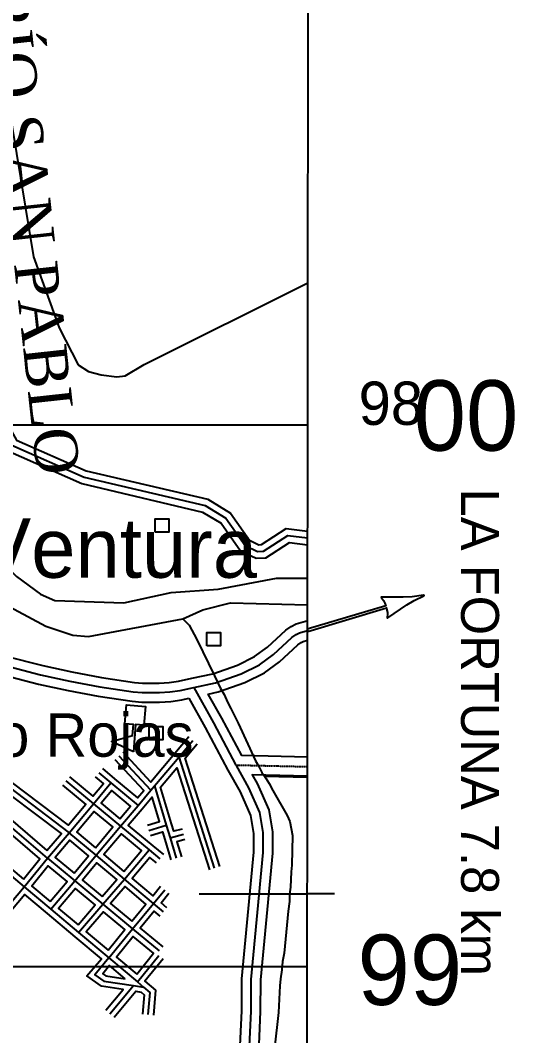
# Model space of a CAD drawing. Extents: x 638173 to 667318, y 9795622 to 9816401.
# Drawn here: x 666077 to 666989, y 9798872 to 9800747 of the extents above; entities that cross this region are included whole.
import ezdxf

# ---------------------------------------------------------------- set-up
doc = ezdxf.new("R2010")
doc.units = 0
doc.header["$MEASUREMENT"] = 0
doc.linetypes.add('DASHED', pattern=[0.75, 0.5, -0.25])
for name, color, linetype in [('ARROZALMANGLAR', 7, 'CONTINUOUS'), ('CAMINO1', 7, 'CONTINUOUS'), ('CAMINO2', 7, 'CONTINUOUS'), ('CAMINO5', 7, 'CONTINUOUS'), ('CAUCECANALIZADO', 7, 'CONTINUOUS'), ('CUADRICULAUTM', 7, 'CONTINUOUS'), ('EDIFICACION', 7, 'CONTINUOUS'), ('INFORMACIONMARGI', 7, 'CONTINUOUS'), ('NOMBRESPOBLADOS', 7, 'CONTINUOUS'), ('NOMBRESPROPIOS', 7, 'CONTINUOUS'), ('PARALELACAMINO', 7, 'CONTINUOUS'), ('PROYECCION', 7, 'CONTINUOUS'), ('RIODOBLE', 7, 'CONTINUOUS'), ('TEXTOAZUL', 7, 'CONTINUOUS'), ('VALORCUADRICULAR', 7, 'CONTINUOUS')]:
    doc.layers.add(name, color=color, linetype=linetype)
doc.styles.add('escuelas', font='SWZCONLN.TTF')
doc.styles.add('poblados', font='SWZCONDN.TTF')
doc.styles.add('rios', font='TIMESI_0.TTF')

# ---------------------------------------------------------------- blocks, each defined once
blk = doc.blocks.new('DESVIA')
at = {"layer": 'INFORMACIONMARGI', "color": 7, "linetype": 'Continuous'}
blk.add_lwpolyline([(202.16, 3.49), (185.9, 7.39), (147.68, 19.11), (146.85, 19.12), (146.96, 18.1), (149.36, 11.75), (149.85, 9.42), (150.15, 6.9), (150.53, 1.31), (-0.62, 1.3), (-0.61, -2.71), (150.58, -2.7), (150.4, -6.92), (149.98, -11.09), (149.1, -14.21), (146.85, -20.1), (146.86, -20.87), (147.8, -20.89), (188.55, -8.04), (203.45, -4.27), (223.03, -0.96), (223.77, -0.5), (223.03, 0.07), (202.16, 3.49)], close=True, dxfattribs=at)
blk = doc.blocks.new('CASA')
at = {"layer": 'EDIFICACION', "color": 4, "linetype": 'Continuous'}
blk.add_lwpolyline([(-12.57, -13.81), (-12.57, 11.18), (12.43, 11.18), (12.43, -13.82), (-12.57, -13.81)], close=True, dxfattribs=at)
blk = doc.blocks.new('ESCUEL')
at = {"layer": 'EDIFICACION', "color": 6, "linetype": 'Continuous'}
blk.add_lwpolyline([(-0.55, 67.48), (41.45, 51.74), (3.45, 37.48), (3.45, 17.27), (18.98, 17.27), (18.98, -17.74), (-16.02, -17.73), (-16.02, 17.27), (-0.55, 17.27), (-0.55, 67.48)], close=True, dxfattribs=at)

msp = doc.modelspace()

# ---------------------------------------------------------------- linework, layer by layer
at = {"layer": 'ARROZALMANGLAR', "color": 3, "linetype": 'Continuous'}
msp.add_lwpolyline([(665739.74, 9801721.42), (665681.68, 9801672.34), (665665.52, 9801648.99), (665651.75, 9801622.06), (665638.58, 9801589.14), (665624.82, 9801553.22), (665625.72, 9801505.03), (665726.28, 9801351.8), (665778.95, 9801232.09), (665869.93, 9801150.69), (665927.39, 9801098.01), (665982.78, 9801002.11), (666012.29, 9800890.29), (666046.46, 9800643.36), (666100.97, 9800310.18), (666148.42, 9800179.49), (666183.43, 9800111.04), (666202.87, 9800098.59), (666226.21, 9800092.37), (666254.99, 9800088.48), (666270.55, 9800090.81), (666305.53, 9800111.25), (666607.53, 9800262.25)], dxfattribs=at)
at = {"layer": 'CAMINO1', "color": 1, "linetype": 'Continuous'}
for points in [[(666396.97, 9799514.92), (666437.18, 9799523.69), (666484.51, 9799540.45), (666518.31, 9799557.02), (666544.45, 9799575.94), (666578.17, 9799607.18), (666586.16, 9799612.9), (666592.51, 9799616.24), (666607.01, 9799620.4)], [(666036.45, 9799558.53), (666114.34, 9799538.42), (666168.57, 9799526.57), (666223.73, 9799516.34), (666285.44, 9799507.14), (666301.85, 9799505.71), (666333.6, 9799505.75), (666353.14, 9799506.83), (666371.77, 9799509.43), (666396.97, 9799514.92)], [(666396.97, 9799514.92), (666433.7, 9799449.75), (666474.81, 9799371.95), (666475.45, 9799370.73), (666498.24, 9799329.94), (666518.47, 9799284.06), (666524.74, 9799247.12), (666524.65, 9799210.19), (666502.51, 9798975.94), (666502.38, 9798917.36), (666498.36, 9798826.96)]]:
    msp.add_lwpolyline(points, dxfattribs=at)
at = {"layer": 'CAMINO2', "color": 2, "linetype": 'DASHED'}
msp.add_line((666474.81, 9799371.95), (666606.8, 9799368.95), dxfattribs=at)
at = {"layer": 'CAMINO5', "color": 7, "linetype": 'Continuous'}
for p, q in [((666369.97, 9799387.03), (666395.54, 9799417.43)), ((666318, 9799325.25), (666259.56, 9799388.57)), ((666324.8, 9799333.34), (666369.97, 9799387.03)), ((666435.57, 9799181.39), (666369.97, 9799387.03)), ((666221.96, 9799357.61), (666244.24, 9799339)), ((666160.98, 9799342.45), (666211.9, 9799300.3)), ((666211.9, 9799300.3), (666244.24, 9799339)), ((666244.24, 9799339), (666294.35, 9799297.14)), ((666056.56, 9799330.82), (666167.34, 9799246.97)), ((666294.35, 9799297.14), (666318, 9799325.25)), ((666318, 9799325.25), (666324.8, 9799333.34)), ((666324.8, 9799333.34), (666346.38, 9799260.76)), ((666127.14, 9799199.65), (666021.64, 9799289.75)), ((666167.34, 9799246.97), (666211.9, 9799300.3)), ((666211.9, 9799300.3), (666262.08, 9799258.77)), ((666262.08, 9799258.77), (666294.35, 9799297.14)), ((666127.14, 9799199.65), (666167.34, 9799246.97)), ((666217, 9799205.19), (666167.34, 9799246.97)), ((666217, 9799205.19), (666262.08, 9799258.77)), ((666262.08, 9799258.77), (666314.89, 9799215.05)), ((666314.27, 9799251.23), (666346.38, 9799260.76)), ((666346.38, 9799260.76), (666353.36, 9799237.28)), ((665976.96, 9799237.18), (666083.9, 9799147.13)), ((666353.36, 9799237.28), (666378.02, 9799243.93)), ((666353.36, 9799237.28), (666364.53, 9799199.7)), ((666269.04, 9799161.4), (666314.89, 9799215.05)), ((666314.89, 9799215.05), (666334.55, 9799198.78)), ((666083.9, 9799147.13), (666127.14, 9799199.65)), ((666127.14, 9799199.65), (666177.32, 9799158.02)), ((666177.32, 9799158.02), (666217, 9799205.19)), ((666269.04, 9799161.4), (666217, 9799205.19)), ((666133.27, 9799105.65), (666177.32, 9799158.02)), ((666177.32, 9799158.02), (666229.29, 9799114.9)), ((666229.29, 9799114.9), (666269.04, 9799161.4)), ((666322.59, 9799116.34), (666269.04, 9799161.4)), ((666041.99, 9799096.97), (666083.9, 9799147.13)), ((666083.9, 9799147.13), (666133.27, 9799105.65)), ((666322.59, 9799116.34), (666343.53, 9799141.69)), ((666184.57, 9799062.54), (666229.29, 9799114.9)), ((666229.29, 9799114.9), (666283.95, 9799069.56)), ((666283.95, 9799069.56), (666322.59, 9799116.34)), ((666341.17, 9799100.7), (666322.59, 9799116.34)), ((666133.27, 9799105.65), (666184.57, 9799062.54)), ((666184.57, 9799062.54), (666240.49, 9799015.55)), ((666240.49, 9799015.55), (666283.95, 9799069.56)), ((666283.95, 9799069.56), (666333.34, 9799028.59)), ((666293.07, 9798971.36), (666332.58, 9799020.22)), ((666240.49, 9799015.55), (666293.07, 9798971.36)), ((666242.22, 9798912.71), (666285.76, 9798964.74)), ((666285.76, 9798964.74), (666304.28, 9798961.95)), ((666293.07, 9798971.36), (666304.28, 9798961.95))]:
    msp.add_line(p, q, dxfattribs=at)
for points in [[(665831.63, 9801106.23), (665858.3, 9801093.77), (665888.35, 9801060.25), (665941.5, 9800960.83), (665954.11, 9800914.97), (665972.88, 9800785.05), (665971.5, 9800737.94), (665940.74, 9800625.94), (665936.85, 9800591.57), (665942, 9800522.67), (665970.57, 9800331.74), (666004.6, 9800205.62), (666014.45, 9800066.8), (666033.38, 9800012.02), (666061.23, 9799962.31), (666194.54, 9799903.49), (666418.09, 9799850.88), (666456.16, 9799827.9), (666491.73, 9799777.1), (666514.65, 9799766.24), (666525.92, 9799766.65), (666570.47, 9799795.86), (666607.15, 9799791.3)], [(666240.49, 9799015.55), (666214.5, 9798984.32), (666230.8, 9798973.04), (666285.76, 9798964.74)], [(666304.28, 9798961.95), (666316.01, 9798952.09), (666312.48, 9798911.08)]]:
    msp.add_lwpolyline(points, dxfattribs=at)
at = {"layer": 'CAUCECANALIZADO', "color": 132, "linetype": 'Continuous'}
msp.add_line((666527.54, 9799351.08), (666606.79, 9799349.54), dxfattribs=at)
for points in [[(666376.95, 9799642.13), (666388.72, 9799630.05), (666402.65, 9799603.92), (666435.16, 9799536.33), (666446.55, 9799513.39), (666452.88, 9799501.92), (666459.2, 9799487.9), (666465.53, 9799476.43), (666478.74, 9799449.14), (666511.06, 9799379.58), (666517.39, 9799369.38), (666522.45, 9799357.91), (666527.54, 9799351.08)], [(666527.54, 9799351.08), (666530.05, 9799347.71), (666536.38, 9799337.51), (666542.71, 9799324.76), (666569.29, 9799278.88), (666574.35, 9799267.41), (666579.37, 9799241.93), (666577.98, 9799187.18), (666576.68, 9799174.45), (666575.34, 9799146.44), (666574.04, 9799133.7), (666574.01, 9799119.7), (666571.43, 9799101.87), (666563.62, 9799024.21), (666561.05, 9799008.94), (666559.74, 9798993.66), (666557.16, 9798977.11), (666555.86, 9798964.38), (666553.21, 9798914.72), (666551.9, 9798898.17), (666544.13, 9798833.24)]]:
    msp.add_lwpolyline(points, dxfattribs=at)
at = {"layer": 'CUADRICULAUTM', "color": 2, "linetype": 'Continuous'}
for points in [[(655000, 9800000), (656000, 9800000), (657000, 9800000), (658000, 9800000), (659000, 9800000), (660000, 9800000), (661000, 9800000), (662000, 9800000), (663000, 9800000), (665000, 9800000), (666607.31, 9800000)], [(655000, 9799000), (656000, 9799000), (657000, 9799000), (658000, 9799000), (659000, 9799000), (660000, 9799000), (661000, 9799000), (662000, 9799000), (663000, 9799000), (664000, 9799000), (666606.51, 9799000)]]:
    msp.add_lwpolyline(points, dxfattribs=at)
at = {"layer": 'PARALELACAMINO', "color": 7, "linetype": 'Continuous'}
msp.add_line((666603.07, 9799637.47), (666607.02, 9799638.3), dxfattribs=at)
for points in [[(665835.9, 9801118.04), (665865.9, 9801104.01), (665898.66, 9801067.47), (665953.18, 9800965.49), (665966.37, 9800917.53), (665985.41, 9800785.77), (665983.95, 9800736.08), (665953.05, 9800623.57), (665949.4, 9800591.33), (665954.43, 9800524.06), (665982.83, 9800334.3), (666016.98, 9800207.71), (666026.8, 9800069.33), (666044.83, 9800017.16), (666070.09, 9799972.06), (666198.53, 9799915.39), (666422.87, 9799862.6), (666464.88, 9799837.24), (666500.07, 9799786.98), (666517.24, 9799778.84), (666521.98, 9799779.01), (666567.45, 9799808.83), (666607.16, 9799803.89)], [(665827.36, 9801094.42), (665850.7, 9801083.53), (665878.04, 9801053.03), (665929.82, 9800956.17), (665941.85, 9800912.41), (665960.35, 9800784.33), (665959.05, 9800739.8), (665928.43, 9800628.31), (665924.3, 9800591.81), (665929.57, 9800521.28), (665958.31, 9800329.18), (665992.22, 9800203.53), (666002.1, 9800064.27), (666021.93, 9800006.88), (666052.37, 9799952.56), (666190.55, 9799891.59), (666413.31, 9799839.16), (666447.44, 9799818.56), (666483.39, 9799767.22), (666512.06, 9799753.64), (666529.86, 9799754.29), (666573.49, 9799782.89), (666607.14, 9799778.71)], [(666047.48, 9799573.75), (666118.4, 9799555.45), (666172.03, 9799543.73), (666226.62, 9799533.6), (666287.49, 9799524.53), (666302.6, 9799523.21), (666333.11, 9799523.25), (666351.44, 9799524.26), (666368.69, 9799526.67), (666393.24, 9799532.02), (666432.38, 9799540.55), (666477.71, 9799556.61), (666509.26, 9799572.07), (666533.33, 9799589.5), (666567.09, 9799620.77), (666576.95, 9799627.83), (666585.96, 9799632.57), (666603.07, 9799637.47)], [(666606.82, 9799386.46), (666485.48, 9799389.22), (666449.06, 9799458.14), (666423.85, 9799502.87), (666441.98, 9799506.83), (666491.31, 9799524.29), (666527.36, 9799541.97), (666555.57, 9799562.38), (666589.25, 9799593.59), (666595.37, 9799597.97), (666599.06, 9799599.91), (666606.99, 9799602.19)], [(666154.6, 9799334.75), (666197.79, 9799299), (666165.78, 9799260.69), (666062.58, 9799338.81), (665988.8, 9799394.42), (665892.74, 9799411.79), (665871.87, 9799430.03), (665830.97, 9799465.78), (665986.56, 9799552.33), (666032.08, 9799541.59), (666110.28, 9799521.39), (666165.11, 9799509.41), (666220.84, 9799499.08), (666283.39, 9799489.75), (666301.1, 9799488.21), (666334.09, 9799488.25), (666354.84, 9799489.4), (666374.85, 9799492.19), (666388.07, 9799495.07)], [(666388.07, 9799495.07), (666418.34, 9799441.36), (666460.07, 9799362.37), (666482.56, 9799322.12), (666501.58, 9799278.99), (666507.24, 9799245.67), (666507.15, 9799211.04), (666485.01, 9798976.78), (666484.88, 9798917.77), (666480.92, 9798828.61), (666470.61, 9798757.5), (666458.75, 9798575.2), (666443.19, 9798444.04), (666439.23, 9798380.29), (666431.54, 9798308.63), (666420.27, 9798241.83), (666404.26, 9798195.31), (666370.65, 9798112.9), (666358.37, 9798056.14), (666358.24, 9798002.26), (666350.55, 9797956.64)], [(666387.89, 9799423.87), (666362.32, 9799393.47), (666317.65, 9799340.37), (666266.91, 9799395.35)], [(666445.1, 9799184.43), (666381.18, 9799384.82), (666403.19, 9799410.99)], [(666228.37, 9799365.28), (666250.65, 9799346.67), (666293.11, 9799311.2), (666304.67, 9799324.94), (666252.21, 9799381.79)], [(666375.42, 9799253.59), (666360.17, 9799249.48), (666355.97, 9799263.61), (666335.93, 9799331.03), (666365.95, 9799366.72), (666426.04, 9799178.35)], [(666167.36, 9799350.15), (666210.61, 9799314.35), (666230.16, 9799337.74), (666215.55, 9799349.94)], [(666606.79, 9799351.44), (666504.99, 9799353.75), (666513.92, 9799337.76), (666535.36, 9799289.13), (666542.24, 9799248.57), (666542.15, 9799209.34), (666520.01, 9798975.1), (666519.88, 9798916.95), (666515.8, 9798825.31)], [(666260.81, 9799272.8), (666280.24, 9799295.9), (666245.5, 9799324.92), (666226.01, 9799301.6), (666260.81, 9799272.8)], [(666126.01, 9799213.76), (666152.87, 9799245.38), (666058.06, 9799317.14), (666035.72, 9799290.87), (666126.01, 9799213.76)], [(666311.42, 9799260.82), (666333.94, 9799267.5), (666320.5, 9799312.69), (666302, 9799290.7), (666276.22, 9799260.05), (666321.27, 9799222.75), (666340.93, 9799206.48)], [(666215.79, 9799219.28), (666247.94, 9799257.49), (666213.19, 9799286.25), (666181.4, 9799248.21), (666215.79, 9799219.28)], [(666082.6, 9799161.29), (666113.18, 9799198.43), (666022.77, 9799275.64), (665991.09, 9799238.36), (666082.6, 9799161.29)], [(666317.12, 9799241.64), (666339.64, 9799248.32), (666343.77, 9799234.43), (666354.94, 9799196.85)], [(666176.06, 9799172.06), (666202.91, 9799203.98), (666168.52, 9799232.91), (666141.31, 9799200.89), (666176.06, 9799172.06)], [(666267.88, 9799175.44), (666300.69, 9799213.83), (666263.35, 9799244.74), (666231.09, 9799206.4), (666267.88, 9799175.44)], [(666380.62, 9799234.27), (666365.87, 9799230.29), (666374.12, 9799202.55)], [(666228.1, 9799128.89), (666254.89, 9799160.24), (666218.21, 9799191.1), (666191.46, 9799159.29), (666228.1, 9799128.89)], [(666328.17, 9799191.08), (666316.1, 9799201.07), (666283.19, 9799162.56), (666321.31, 9799130.49), (666335.82, 9799148.06)], [(666132.05, 9799119.74), (666163.19, 9799156.75), (666128.48, 9799185.54), (666097.92, 9799148.42), (666132.05, 9799119.74)], [(666234.55, 9798919.13), (666266.67, 9798957.51), (666227.02, 9798963.5), (666199.82, 9798982.32), (666226.43, 9799014.3), (666178.14, 9799054.88), (666126.84, 9799097.99), (666085.14, 9799133.03), (666049.66, 9799090.56), (666005.13, 9799037.26), (665985.63, 9799013.92), (665915.85, 9798930.38), (666146.5, 9798729.16), (666165.9, 9798823.95)], [(666183.41, 9799076.57), (666215.1, 9799113.67), (666178.57, 9799143.98), (666147.36, 9799106.87), (666183.41, 9799076.57)], [(666282.62, 9799083.65), (666308.57, 9799115.07), (666270.19, 9799147.36), (666243.49, 9799116.12), (666282.62, 9799083.65)], [(666347.61, 9799108.35), (666336.61, 9799117.61), (666351.24, 9799135.32)], [(666239.1, 9799029.78), (666269.98, 9799068.15), (666230.49, 9799100.91), (666198.72, 9799063.72), (666239.1, 9799029.78)], [(666334.73, 9799093.05), (666323.87, 9799102.19), (666298.02, 9799070.88), (666339.72, 9799036.29)], [(666291.7, 9798985.58), (666322.95, 9799024.22), (666285.38, 9799055.38), (666254.42, 9799016.91), (666291.7, 9798985.58)], [(666270.66, 9798977.13), (666241.75, 9799001.43), (666229.18, 9798986.32), (666234.58, 9798982.58), (666270.66, 9798977.13)], [(666340.36, 9799013.93), (666307.02, 9798972.7), (666326.42, 9798956.4), (666322.44, 9798910.22)], [(666249.89, 9798906.29), (666289.83, 9798954.01), (666300.02, 9798952.48), (666305.6, 9798947.78), (666302.52, 9798911.94)]]:
    msp.add_lwpolyline(points, dxfattribs=at)
at = {"layer": 'PROYECCION', "color": 7, "linetype": 'Continuous'}
for p in [(666406.82, 9799134.17), (666656.82, 9799133.98)]:
    msp.add_line(p, (666606.82, 9799134.02), dxfattribs=at)
msp.add_lwpolyline([(638790.96, 9796943.41), (666604.83, 9796921.85), (666619.7, 9815350.33), (638803.33, 9815370.02)], close=True, dxfattribs=at)
at = {"layer": 'RIODOBLE', "color": 5, "linetype": 'Continuous'}
for points in [[(665798.09, 9801092.69), (665856.57, 9801055.21), (665875.59, 9801034.81), (665900.93, 9801000.38), (665918.6, 9800949.41), (665924.76, 9800864.09), (665913.11, 9800769.88), (665910.3, 9800652.74), (665940.24, 9800405.65), (665952.81, 9800345.78), (665961.34, 9800184.05), (665931.56, 9799944.71), (665942.88, 9799893.76), (665964.36, 9799838.96), (666013.78, 9799773.93), (666069.57, 9799720.35), (666113.98, 9799687.17), (666140.64, 9799675.66), (666267.72, 9799671.61), (666355.45, 9799690.55), (666441.88, 9799696.77), (666549.95, 9799716.95), (666607.09, 9799716.8)], [(665778.92, 9801061.65), (665806.59, 9801047.92), (665860.2, 9800973.71), (665884, 9800822.14), (665863.4, 9800706.3), (665858.04, 9800586.61), (665865.47, 9800497.47), (665889.46, 9800432.48), (665903.28, 9800362.42), (665906.88, 9800266.91), (665892.7, 9800180.35), (665878.28, 9799986.83), (665883.18, 9799906.6), (665900.86, 9799854.36), (665989.46, 9799700.12), (666124.01, 9799628.57), (666173.54, 9799611.93), (666202.76, 9799609.33), (666376.95, 9799642.13), (666413.84, 9799658.62), (666464.7, 9799671.26), (666607.05, 9799667.84)]]:
    msp.add_lwpolyline(points, dxfattribs=at)

# ---------------------------------------------------------------- block references
at = {"layer": 'EDIFICACION', "color": 4, "linetype": 'Continuous'}
for p in [(666338.48, 9799815.54), (666433.67, 9799605.64), (666327.28, 9799432.1)]:
    msp.add_blockref('CASA', p, dxfattribs=at)
at = {"layer": 'EDIFICACION', "color": 6, "linetype": 'Continuous', "xscale": 0.9999988123168319, "yscale": 0.9999988123168319, "rotation": 175.433334001653}
msp.add_blockref('ESCUEL', (666290.39, 9799463.73), dxfattribs=at)
at = {"layer": 'INFORMACIONMARGI', "color": 7, "linetype": 'Continuous', "xscale": 0.9999975020841663, "yscale": 0.9999975020841663, "rotation": 16.60031953726544}
msp.add_blockref('DESVIA', (666607.63, 9799621.51), dxfattribs=at)

# ---------------------------------------------------------------- texts
at = {"layer": 'INFORMACIONMARGI', "color": 7, "linetype": 'Continuous', "style": 'poblados'}
msp.add_text('LA FORTUNA 7.8 km', height=70, rotation=270, dxfattribs=at).set_placement((666890.46, 9799882.32))
at = {"layer": 'NOMBRESPOBLADOS', "color": 7, "linetype": 'Continuous', "style": 'poblados'}
msp.add_text('Ventura', height=110, dxfattribs=at).set_placement((665998.8, 9799717.74))
at = {"layer": 'NOMBRESPROPIOS', "color": 6, "linetype": 'Continuous', "style": 'escuelas'}
msp.add_text('Esc Fco Rojas', height=80, dxfattribs=at).set_placement((665707.13, 9799387.19))
at = {"layer": 'TEXTOAZUL', "color": 5, "linetype": 'Continuous', "style": 'rios'}
msp.add_text('R%%205O SAN PABLO', height=80, rotation=276.21658, dxfattribs=at).set_placement((666009.66, 9800805.18))
at = {"layer": 'VALORCUADRICULAR', "color": 6, "linetype": 'Continuous', "style": 'poblados'}
for s, height, p in [('98', 80, (666701.32, 9800000.01)), ('00', 130, (666802.87, 9799952.46)), ('99', 130, (666699.24, 9798928.85))]:
    msp.add_text(s, height=height, dxfattribs=at).set_placement(p)

doc.saveas('drawing.dxf')
